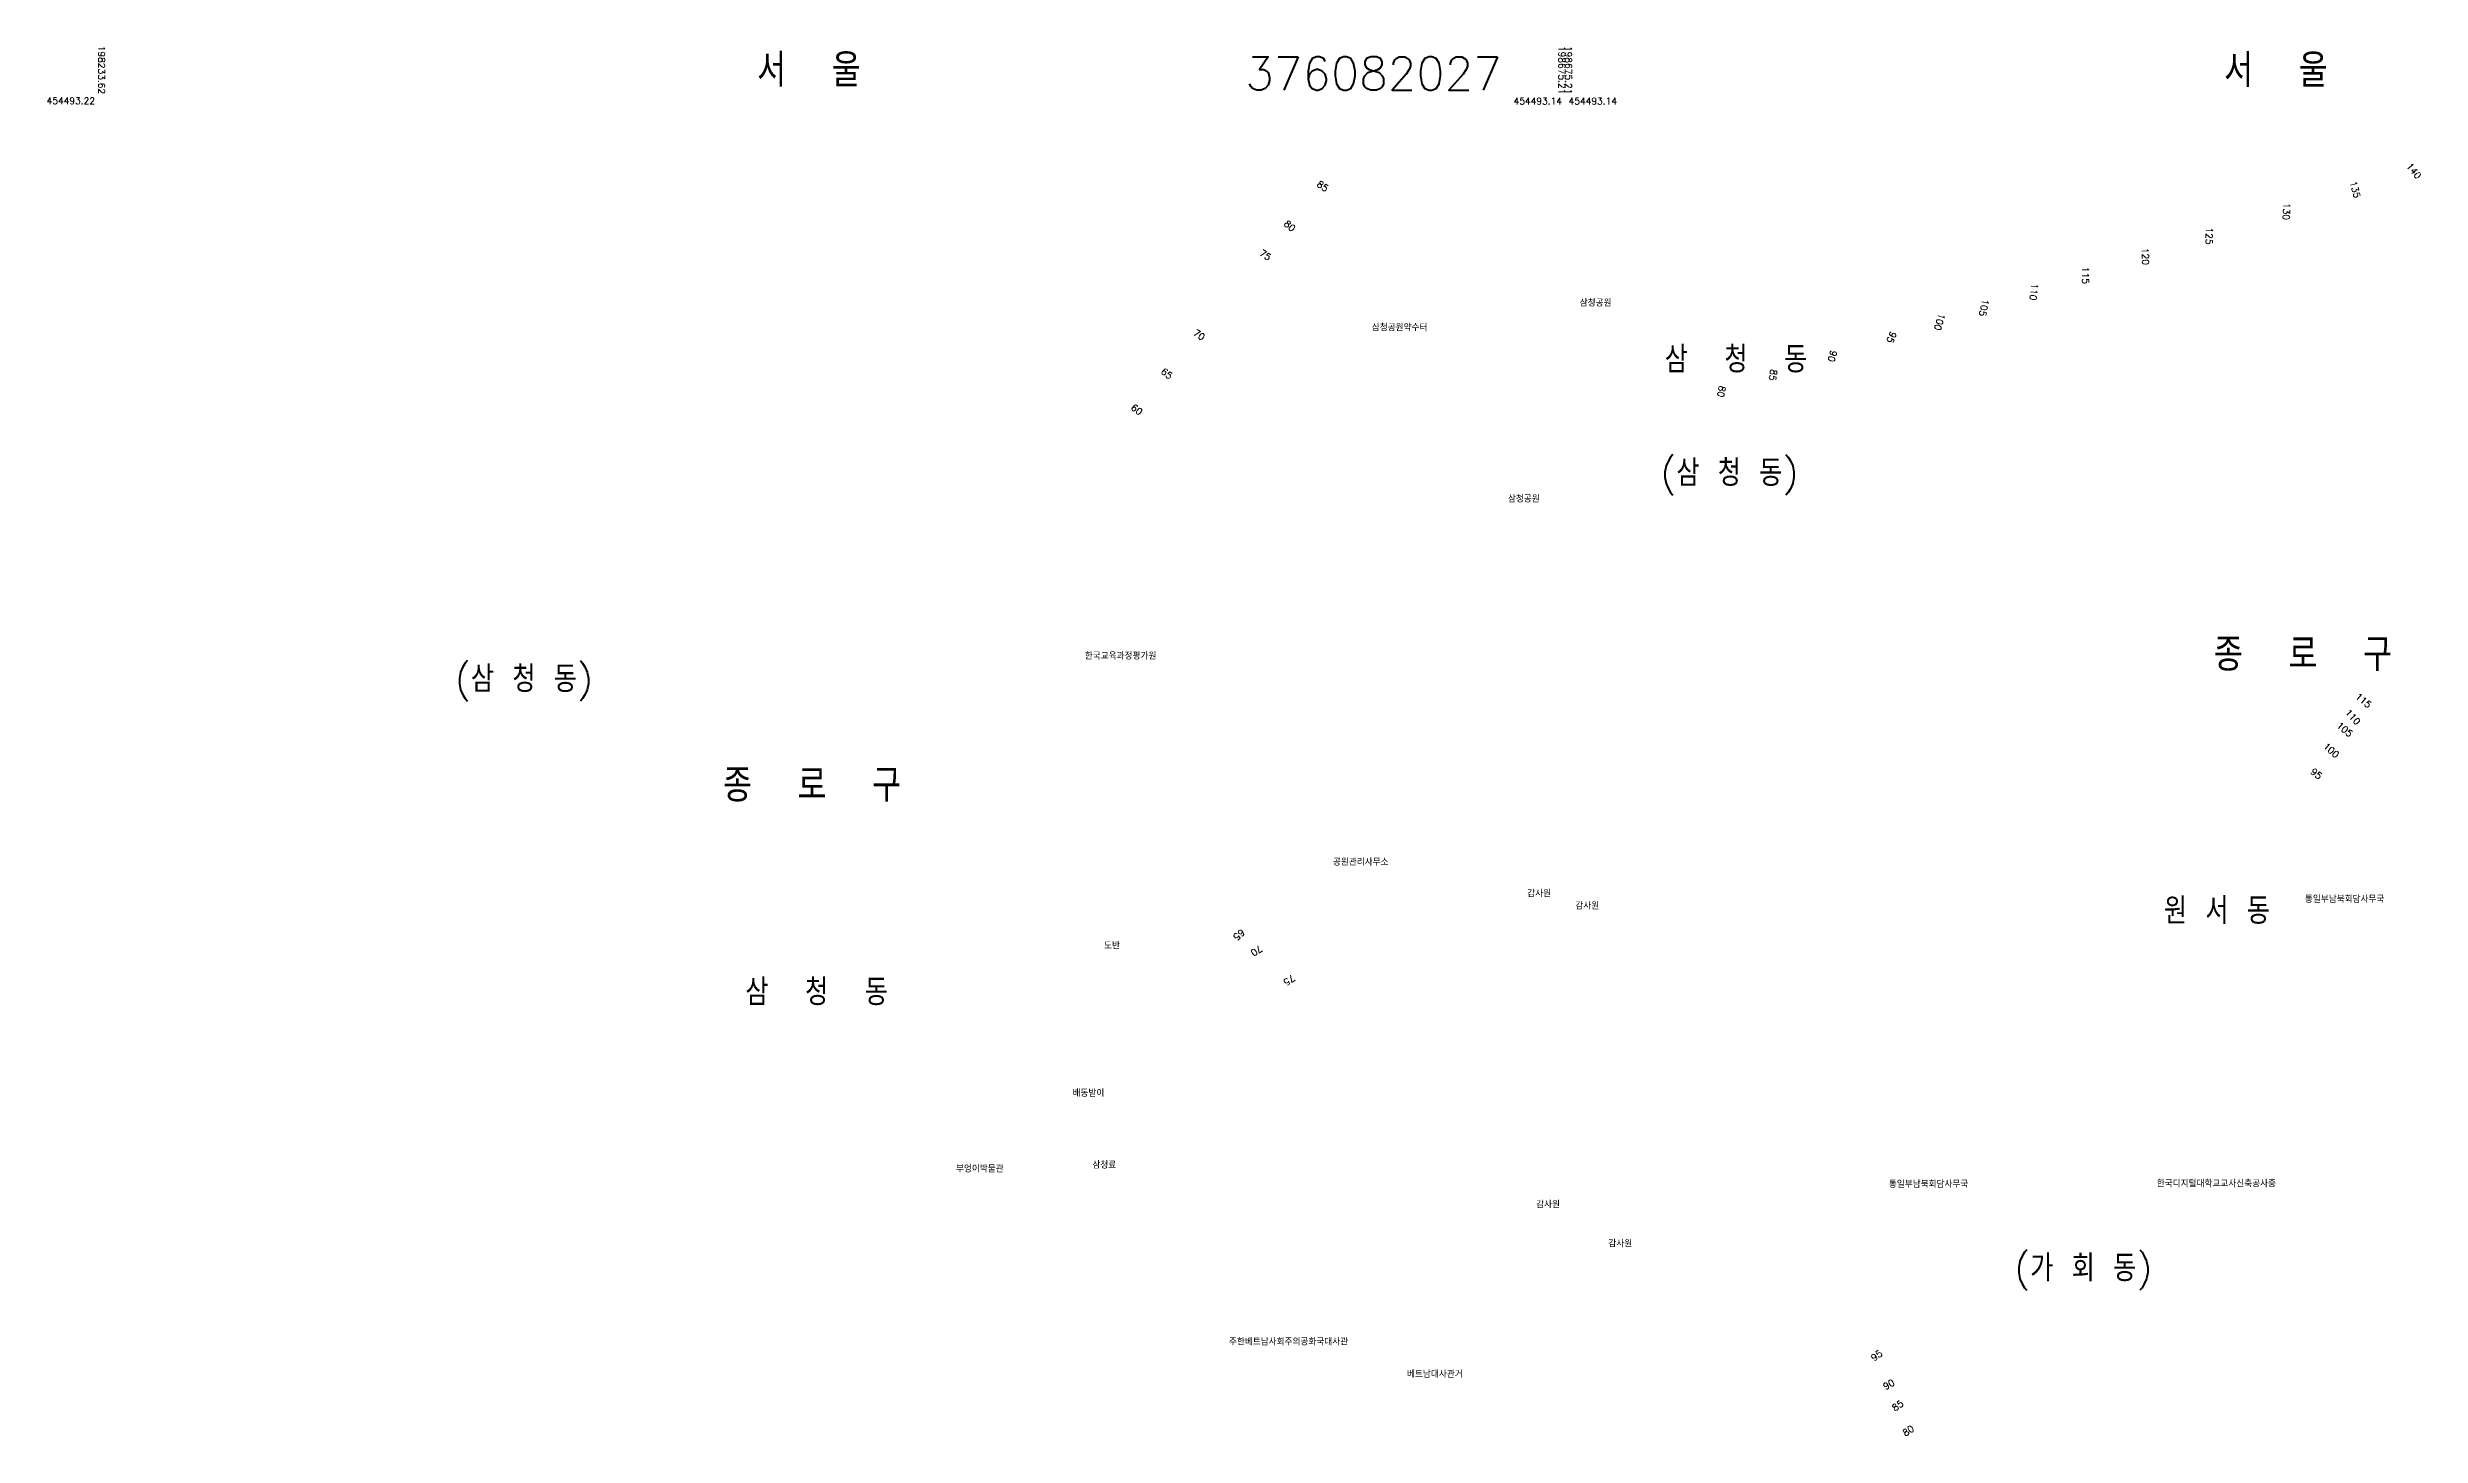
# Model space of a CAD drawing. Header units: feet. Extents: x -1222 to 199575, y -502 to 454509.
# Drawn here: x 198218 to 198933, y 454090 to 454508 of the extents above; entities that cross this region are included whole.
import ezdxf
from ezdxf.enums import TextEntityAlignment as Align

# ---------------------------------------------------------------- set-up
doc = ezdxf.new("R2010")
doc.units = ezdxf.units.FT
doc.header["$MEASUREMENT"] = 0
for name, color, linetype in [('CA0011', 7, 'CONTINUOUS'), ('ZC002', 7, 'CONTINUOUS'), ('ZC003', 7, 'CONTINUOUS'), ('ZC251', 7, 'CONTINUOUS'), ('ZC252', 7, 'CONTINUOUS'), ('ZC500', 7, 'CONTINUOUS'), ('ZC601', 7, 'CONTINUOUS')]:
    doc.layers.add(name, color=color, linetype=linetype)
doc.styles.add('GHS', font='ROMANS', dxfattribs={"bigfont": 'NGSW.shx'})
doc.styles.add('NGSW', font='ROMANS.shx', dxfattribs={"bigfont": 'NGSW.shx'})
doc.styles.get("Standard").update_dxf_attribs({"font": 'ROMANS.shx', "bigfont": 'NGSW.shx'})

msp = doc.modelspace()

# ---------------------------------------------------------------- texts
at = {"layer": 'CA0011'}
for s, rotation, p in [('140', 309, (198931.5, 454468.48)), ('85', 325, (198603.01, 454464.68)), ('135', 285, (198912.7, 454462.75)), ('80', 319, (198592.89, 454452.66)), ('130', 267, (198891.16, 454456.36)), ('125', 269, (198868.02, 454448.93)), ('75', 326, (198585.81, 454443.97)), ('115', 270, (198830.84, 454437.06)), ('120', 272, (198848.93, 454442.76)), ('110', 263, (198814.95, 454432.23)), ('100', 252, (198786.17, 454423.47)), ('105', 258, (198799.73, 454427.56)), ('70', 325, (198565.83, 454419.92)), ('95', 247, (198771.83, 454419.77)), ('90', 253, (198754.17, 454413.94)), ('65', 322, (198555.99, 454408.22)), ('80', 259, (198720.91, 454403.16)), ('85', 261, (198736.5, 454408.07)), ('60', 324, (198547.02, 454397.4)), ('115', 320, (198916.8, 454309.19)), ('110', 313, (198913.29, 454304.07)), ('105', 319, (198911.14, 454300.46)), ('100', 319, (198907.07, 454294.16)), ('95', 322, (198902.03, 454287.72)), ('65', 220, (198575.03, 454240.73)), ('70', 213, (198580.29, 454236.15)), ('75', 215, (198590.13, 454227.23)), ('95', 36, (198770.92, 454114.55)), ('90', 29, (198774.58, 454105.59)), ('85', 35, (198777.26, 454099.43)), ('80', 34, (198780.43, 454091.84))]:
    msp.add_text(s, height=2, rotation=rotation, dxfattribs=at).set_placement(p, align=Align.RIGHT)
at = {"layer": 'ZC002', "style": 'NGSW'}
for s, p in [('한국교육과정평가원', (198530.58, 454323.97)), ('공원관리사무소', (198605.27, 454261.91)), ('감사원', (198663.75, 454252.42)), ('감사원', (198678.23, 454248.73)), ('통일부남북회담사무국', (198897.85, 454250.72)), ('도반', (198536.38, 454236.72)), ('배동받이', (198526.87, 454192.31)), ('부엉이박물관', (198491.8, 454169.53)), ('삼청료', (198532.85, 454170.67)), ('통일부남북회담사무국', (198772.61, 454164.9)), ('감사원', (198666.43, 454158.78)), ('감사원', (198688.17, 454146.98)), ('주한베트남사회주의공화국대사관', (198573.97, 454117.45)), ('베트남대사관거', (198627.58, 454107.69))]:
    msp.add_text(s, height=2, dxfattribs=at).set_placement(p)
at = {"layer": 'ZC003'}
for s, style, p in [('삼청공원', 'GHS', (198679.55, 454430.28)), ('삼청공원약수터', 'NGSW', (198616.97, 454422.86)), ('삼청공원', 'NGSW', (198657.95, 454371.28))]:
    msp.add_text(s, height=2, dxfattribs=dict(at, style=style)).set_placement(p)
at = {"layer": 'ZC251', "style": 'NGSW'}
for s, height, p in [('삼  청  동', 8, (198705.15, 454410.33)), ('종  로  구', 10, (198870.44, 454320.5)), ('종  로  구', 10, (198421.64, 454281.11)), ('원 서 동', 8, (198855.39, 454244.28)), ('삼  청  동', 8, (198428.39, 454219.79))]:
    msp.add_text(s, height=height, dxfattribs=at).set_placement(p)
at = {"layer": 'ZC252', "style": 'NGSW'}
for s, p in [('(삼 청 동)', (198703.83, 454376.16)), ('(삼 청 동)', (198340.95, 454314.09)), ('(가 회 동)', (198810.36, 454136.67))]:
    msp.add_text(s, height=8, dxfattribs=at).set_placement(p)
at = {"layer": 'ZC500', "style": 'GHS'}
msp.add_text('한국디지털대학교교사신축공사중', height=2, dxfattribs=at).set_placement((198853.26, 454165.07))
at = {"layer": 'ZC601', "style": 'NGSW'}
for s, p in [('198233.62', (198233.62, 454494.22)), ('198675.21', (198673.21, 454494.14)), ('198675.21', (198675.21, 454494.14))]:
    msp.add_text(s, height=2, rotation=270, dxfattribs=at).set_placement(p, align=Align.RIGHT)
for s, height, p in [('서  울', 10, (198431.92, 454496.43)), ('서  울', 10, (198873.51, 454496.36)), ('376082027', 10, (198578.91, 454495.45)), ('454493.14', 2, (198676.21, 454491.14))]:
    msp.add_text(s, height=height, dxfattribs=at).set_placement(p)
for s, p in [('454493.22', (198232.62, 454491.22)), ('454493.14', (198674.21, 454491.14))]:
    msp.add_text(s, height=2, dxfattribs=at).set_placement(p, align=Align.RIGHT)

doc.saveas('drawing.dxf')
